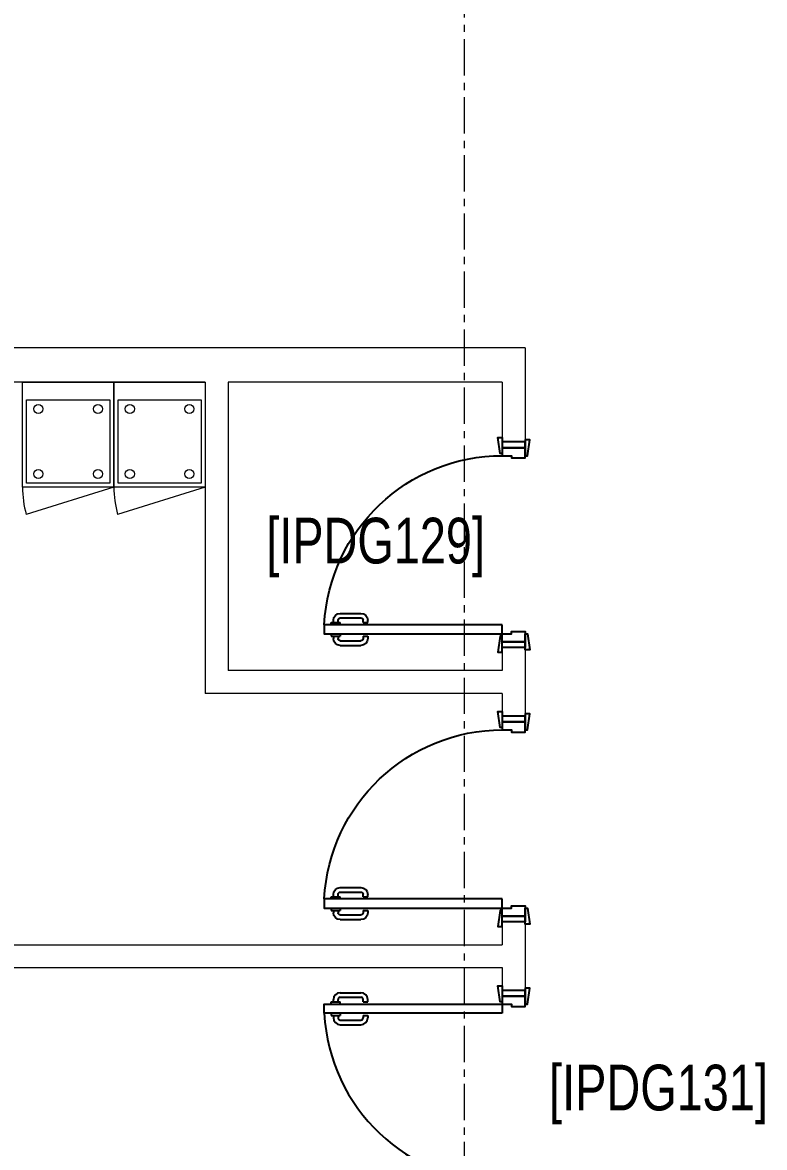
# Model space of a CAD drawing. Header units: millimetres. Extents: x 26027 to 581921, y 7230 to 233891.
# Drawn here: x 486064 to 489311, y 187730 to 192654 of the extents above; entities that cross this region are included whole.
import ezdxf

# ---------------------------------------------------------------- set-up
doc = ezdxf.new("R2010")
doc.units = ezdxf.units.MM
doc.header["$LTSCALE"] = 5
doc.linetypes.add('CENTER', pattern=[50.8, 31.75, -6.35, 6.35, -6.35])
for name, color, linetype, lineweight in [('72_EGR_BASE_TEXT', 7, 'Continuous', 5), ('Medical Equipment and Furniture', 163, 'Continuous', 0), ('Walls', 32, 'Continuous', 5)]:
    doc.layers.add(name, color=color, linetype=linetype, lineweight=lineweight)
doc.layers.add('axes', color=9, linetype='Continuous')
doc.layers.add('GE-ARCHITECTURAL_ELEMENTS', color=8, linetype='Continuous')
doc.layers.add('Wooden Joinery', color=7, linetype='Continuous', lineweight=5, true_color=0xffdcd1)
doc.styles.add('X3G_ENTITY_2587EA', font='swisscl.ttf', dxfattribs={"height": 200})

# ---------------------------------------------------------------- blocks, each defined once
blk = doc.blocks.new('A$C72370EFE')
at = {"layer": 'GE-ARCHITECTURAL_ELEMENTS'}
for p, q in [((-0.01, -0.04), (-0.02, -0.04)), ((-0.01, -0.03), (-0.01, -0.07)), ((0, -0.03), (-0.01, -0.03)), ((0.04, -0.03), (0.05, -0.03)), ((0.05, -0.03), (0.05, -0.07)), ((0.05, -0.04), (0.06, -0.04)), ((-0.05, -0.07), (-0.05, -0.16)), ((-0.03, -0.07), (-0.03, -0.16)), ((-0.01, -0.06), (-0.02, -0.06)), ((0, -0.07), (-0.01, -0.07)), ((0.04, -0.07), (0.05, -0.07)), ((0.05, -0.06), (0.06, -0.06)), ((0.07, -0.07), (0.07, -0.16)), ((0.09, -0.07), (0.09, -0.16)), ((-0.01, -0.17), (-0.02, -0.17)), ((-0.01, -0.19), (-0.02, -0.19)), ((-0.01, -0.17), (-0.01, -0.19)), ((0.05, -0.17), (0.06, -0.17)), ((0.05, -0.17), (0.05, -0.19)), ((0.05, -0.19), (0.06, -0.19))]:
    blk.add_line(p, q, dxfattribs=at)
for centre, radius, start, end in [((-0.02, -0.07), 0.03, 90, 180), ((0.06, -0.07), 0.03, 0, 90), ((-0.02, -0.07), 0.01, 90, 180), ((0.06, -0.07), 0.01, 0, 90), ((-0.02, -0.16), 0.03, 180, 270), ((-0.02, -0.16), 0.01, 180, 270), ((0.06, -0.16), 0.01, 270, 0), ((0.06, -0.16), 0.03, 270, 0)]:
    blk.add_arc(centre, radius, start, end, dxfattribs=at)
blk = doc.blocks.new('A$C41DF7AD3')
at = {"layer": 'GE-ARCHITECTURAL_ELEMENTS', "elevation": 0}
for points in [[(820, 780), (820, 1559), (860, 1559), (860, 780)], [(70, 780), (70, 790), (0, 800), (0, 780)], [(870, 780), (870, 790), (940, 800), (940, 780)], [(80, 680), (80, 670), (10, 660), (10, 680)], [(860, 680), (860, 670), (930, 660), (930, 680)]]:
    blk.add_lwpolyline(points, close=True, dxfattribs=at)
for points in [[(45, 780), (45, 680), (20, 680), (20, 780), (45, 780)], [(45, 780), (80, 780), (80, 740), (90, 740), (90, 680), (45, 680), (45, 780)], [(895, 780), (860, 780), (860, 740), (850, 740), (850, 680), (895, 680), (895, 780)], [(895, 780), (895, 680), (920, 680), (920, 780), (895, 780)]]:
    blk.add_lwpolyline(points, dxfattribs=at)
at = {"layer": 'GE-ARCHITECTURAL_ELEMENTS'}
blk.add_arc((860, 780, 0), 780, 92.9397, 180, dxfattribs=at)
at = {"layer": 'GE-ARCHITECTURAL_ELEMENTS', "xscale": 999.9999999998856, "yscale": 999.9999999998856, "zscale": 999.9999999998856}
blk.add_blockref('A$C72370EFE', (820, 1559, 0), dxfattribs=at)

msp = doc.modelspace()

# ---------------------------------------------------------------- linework, layer by layer
at = {"layer": 'axes', "linetype": 'CENTER', "lineweight": 0}
msp.add_line((487998.8, 120285.6, 0), (487998.8, 210035.3, 0), dxfattribs=at)
at = {"layer": 'Medical Equipment and Furniture'}
for p, q in [((486463.8, 191020.3, 0), (486463.8, 190620.3, 0)), ((486463.8, 190620.3, 0), (486080, 190500.5, 0)), ((486863.8, 190620.3, 0), (486480, 190500.5, 0))]:
    msp.add_line(p, q, dxfattribs=at)
at = {"layer": 'Medical Equipment and Furniture', "elevation": 0}
for points in [[(486063.8, 190620.3), (486063.8, 191080.3), (486463.8, 191080.3), (486463.8, 190620.3)], [(486463.8, 190620.3), (486463.8, 191080.3), (486863.8, 191080.3), (486863.8, 190620.3)], [(486081.8, 190638.3), (486081.8, 191002.3), (486445.8, 191002.3), (486445.8, 190638.3)], [(486481.8, 190638.3), (486481.8, 191002.3), (486845.8, 191002.3), (486845.8, 190638.3)]]:
    msp.add_lwpolyline(points, close=True, dxfattribs=at)
at = {"layer": 'Medical Equipment and Furniture'}
for centre in [(486133.5, 190962.6, 0), (486394, 190962.6, 0), (486533.5, 190962.6, 0), (486794, 190962.6, 0), (486133.5, 190677.9, 0), (486394, 190677.9, 0), (486533.5, 190677.9, 0), (486794, 190677.9, 0)]:
    msp.add_circle(centre, 19.9, dxfattribs=at)
for centre in [(486541.7, 190624.1, 0), (486941.7, 190624.1, 0)]:
    msp.add_arc(centre, 478, 180.4544, 194.9776, dxfattribs=at)
at = {"layer": 'Walls'}
for p, q in [((488263.8, 191230.3, 2.4), (480513.8, 191230.3, 2.4)), ((488263.8, 191230.3, 0), (488263.8, 190817.8, 0)), ((486863.8, 191080.3, 0), (482413.8, 191080.3, 0)), ((486863.8, 191080.3, 0), (486863.8, 189717.8, 0)), ((488163.8, 191080.3, 0), (486963.8, 191080.3, 0)), ((486963.8, 191080.3, 0), (486963.8, 189817.8, 0)), ((488163.8, 191080.3, 0), (488163.8, 190817.8, 0)), ((488263.8, 190817.8, 0), (488163.8, 190817.8, 0)), ((488263.8, 189917.8, 0), (488163.8, 189917.8, 0)), ((488163.8, 189917.8, 0), (488163.8, 189817.8, 0)), ((488263.8, 189917.8, 0), (488263.8, 189617.8, 0)), ((488163.8, 189817.8, 0), (486963.8, 189817.8, 0)), ((488163.8, 189717.8, 0), (486863.8, 189717.8, 0)), ((488163.8, 189717.8, 0), (488163.8, 189617.8, 0)), ((488263.8, 189617.8, 0), (488163.8, 189617.8, 0)), ((488263.8, 188717.8, 0), (488163.8, 188717.8, 0)), ((488163.8, 188717.8, 0), (488163.8, 188617.8, 0)), ((488263.8, 188717.8, 0), (488263.8, 188417.8, 0)), ((481556.7, 188617.8, 0), (488163.8, 188617.8, 0)), ((481856.7, 188517.8, 0), (488163.8, 188517.8, 0)), ((488163.8, 188517.8, 0), (488163.8, 188417.8, 0)), ((488163.8, 188417.8, 0), (488263.8, 188417.8, 0))]:
    msp.add_line(p, q, dxfattribs=at)

# ---------------------------------------------------------------- block references
at = {"layer": 'Wooden Joinery', "xscale": -1, "rotation": 90}
for p in [(488943.8, 190837.8, 0), (488943.8, 189637.8, 0)]:
    msp.add_blockref('A$C41DF7AD3', p, dxfattribs=at)
at = {"layer": 'Wooden Joinery', "rotation": 90.00000000000001}
msp.add_blockref('A$C41DF7AD3', (488943.8, 187497.8, 0), dxfattribs=at)

# ---------------------------------------------------------------- texts
at = {"layer": '72_EGR_BASE_TEXT', "char_height": 200, "attachment_point": 2, "style": 'X3G_ENTITY_2587EA'}
for s, insert in [('[IPDG129]', (487609.4, 190486.2)), ('[IPDG131]', (488847.5, 188092.6))]:
    msp.add_mtext(s, dxfattribs=dict(at, insert=insert))

doc.saveas('drawing.dxf')
